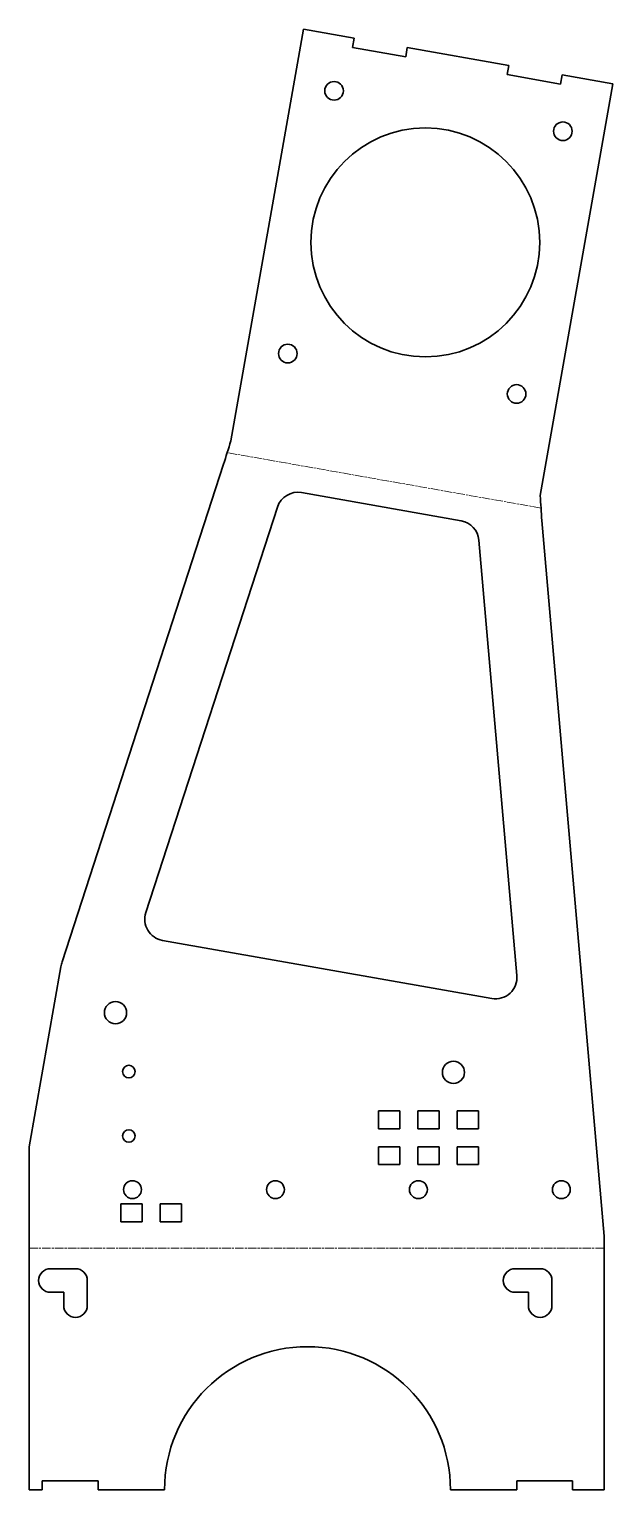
# Model space of a CAD drawing. Header units: inches. Extents: x 0 to 163, y 0 to 408.
import ezdxf

# ---------------------------------------------------------------- set-up
doc = ezdxf.new("R2010")
doc.units = ezdxf.units.IN
doc.header["$MEASUREMENT"] = 0
doc.linetypes.add('Chain', pattern=[13.68, 9.12, -1.14, 2.28, -1.14])
doc.layers.add('SIMUMAK Bend Centerline (ISO)', color=7, linetype='Chain', lineweight=9)
doc.layers.add('SIMUMAK Visible (ISO)', color=7, linetype='Continuous', lineweight=35)

# ---------------------------------------------------------------- blocks, each defined once
blk = doc.blocks.new('PC-AUT-07-CAR2-04_Sheet_2_PC-AUT-07-CAR2-04 (desplegada)')
at = {"layer": 'SIMUMAK Bend Centerline (ISO)', "ltscale": 0.263158}
for p, q in [((61.55, 70.29), (-26.24, 85.77)), ((-81.64, -136.62), (79.25, -136.62))]:
    blk.add_line(p, q, dxfattribs=at)
at = {"layer": 'SIMUMAK Visible (ISO)'}
for p, q in [((-25.23, 89.04), (-4.94, 204.12)), ((-4.94, 204.12), (9.27, 201.61)), ((8.82, 199.05), (9.27, 201.61)), ((23.69, 196.43), (8.82, 199.05)), ((24.14, 198.99), (23.69, 196.43)), ((24.14, 198.99), (52.56, 193.98)), ((52.11, 191.42), (52.56, 193.98)), ((66.98, 188.8), (52.11, 191.42)), ((81.64, 188.85), (61.35, 73.77)), ((67.43, 191.36), (66.98, 188.8)), ((67.43, 191.36), (81.64, 188.85)), ((-27.24, 82.5), (-72.42, -56.56)), ((-5.45, 74.6), (39.23, 66.72)), ((-49.02, -42.79), (-12.2, 70.54)), ((79.25, -133.23), (61.75, 66.81)), ((44.16, 61.33), (54.81, -60.36)), ((47.79, -66.8), (-44.36, -50.55)), ((-81.64, -108.26), (-72.76, -57.91)), ((16.06, -103.23), (16.06, -98.23)), ((16.06, -98.23), (22.06, -98.23)), ((22.06, -98.23), (22.06, -103.23)), ((27.06, -103.23), (27.06, -98.23)), ((27.06, -98.23), (33.06, -98.23)), ((33.06, -98.23), (33.06, -103.23)), ((38.06, -103.23), (38.06, -98.23)), ((38.06, -98.23), (44.06, -98.23)), ((44.06, -98.23), (44.06, -103.23)), ((22.06, -103.23), (16.06, -103.23)), ((33.06, -103.23), (27.06, -103.23)), ((44.06, -103.23), (38.06, -103.23)), ((-81.64, -108.26), (-81.64, -204.12)), ((16.06, -113.23), (16.06, -108.23)), ((16.06, -108.23), (22.06, -108.23)), ((22.06, -108.23), (22.06, -113.23)), ((27.06, -113.23), (27.06, -108.23)), ((27.06, -108.23), (33.06, -108.23)), ((33.06, -108.23), (33.06, -113.23)), ((38.06, -113.23), (38.06, -108.23)), ((38.06, -108.23), (44.06, -108.23)), ((44.06, -108.23), (44.06, -113.23)), ((22.06, -113.23), (16.06, -113.23)), ((33.06, -113.23), (27.06, -113.23)), ((44.06, -113.23), (38.06, -113.23)), ((-56.04, -129.23), (-56.04, -124.23)), ((-56.04, -124.23), (-50.04, -124.23)), ((-50.04, -124.23), (-50.04, -129.23)), ((-45.04, -129.23), (-45.04, -124.23)), ((-45.04, -124.23), (-39.04, -124.23)), ((-39.04, -124.23), (-39.04, -129.23)), ((-50.04, -129.23), (-56.04, -129.23)), ((-39.04, -129.23), (-45.04, -129.23)), ((79.25, -204.12), (79.25, -133.23)), ((-75.69, -142.32), (-68.69, -142.32)), ((54.31, -142.32), (61.31, -142.32)), ((-65.39, -145.62), (-65.39, -152.62)), ((64.61, -145.62), (64.61, -152.62)), ((-71.99, -148.92), (-75.69, -148.92)), ((-71.99, -152.62), (-71.99, -148.92)), ((58.01, -148.92), (54.31, -148.92)), ((58.01, -152.62), (58.01, -148.92)), ((-81.64, -204.12), (-77.97, -204.12)), ((-77.97, -201.62), (-62.37, -201.62)), ((-77.97, -204.12), (-77.97, -201.62)), ((-62.37, -201.62), (-62.37, -204.12)), ((-62.37, -204.12), (-43.78, -204.12)), ((36.22, -204.12), (54.8, -204.12)), ((54.8, -201.62), (70.4, -201.62)), ((54.8, -204.12), (54.8, -201.62)), ((70.4, -201.62), (70.4, -204.12)), ((70.4, -204.12), (79.25, -204.12))]:
    blk.add_line(p, q, dxfattribs=at)
for centre, radius in [((3.66, 186.89), 2.6), ((29.19, 144.53), 32), ((67.67, 175.6), 2.6), ((-9.29, 113.46), 2.6), ((54.72, 102.17), 2.6), ((-57.49, -70.78), 3.1), ((-53.75, -87.23), 1.75), ((37.06, -87.45), 3.1), ((-53.75, -105.23), 1.75), ((-52.75, -120.23), 2.5), ((-12.75, -120.23), 2.5), ((27.25, -120.23), 2.5), ((67.25, -120.23), 2.5)]:
    blk.add_circle(centre, radius, dxfattribs=at)
for centre, start, end in [((-6.49, 68.69), 80, 162), ((38.19, 60.81), 5, 80), ((-43.32, -44.64), 162, 260), ((48.83, -60.89), 260, 5)]:
    blk.add_arc(centre, 6, start, end, dxfattribs=at)
at = {"layer": 'SIMUMAK Visible (ISO)', "extrusion": (0, 0, -1)}
for centre, radius, start, end in [((62.91, -59.65), 10, 10, 18), ((75.69, -145.62), 3.3, 270, 90), ((68.69, -145.62), 3.3, 90, 180), ((-54.31, -145.62), 3.3, 270, 90), ((-61.31, -145.62), 3.3, 90, 180), ((68.69, -152.62), 3.3, 180, 0), ((-61.31, -152.62), 3.3, 180, 0), ((3.78, -204.12), 40, 0, 180)]:
    blk.add_arc(centre, radius, start, end, dxfattribs=at)
at = {"layer": 'SIMUMAK Visible (ISO)'}
for points in [[(-27.24, 82.5), (-26.57, 84.68), (-25.9, 86.86), (-25.23, 89.04)], [(61.35, 73.77), (61.48, 71.45), (61.62, 69.13), (61.75, 66.81)]]:
    blk.add_open_spline(points, degree=3, dxfattribs=at)

msp = doc.modelspace()

# ---------------------------------------------------------------- block references
msp.add_blockref('PC-AUT-07-CAR2-04_Sheet_2_PC-AUT-07-CAR2-04 (desplegada)', (81.64, 204.12))

doc.saveas('drawing.dxf')
